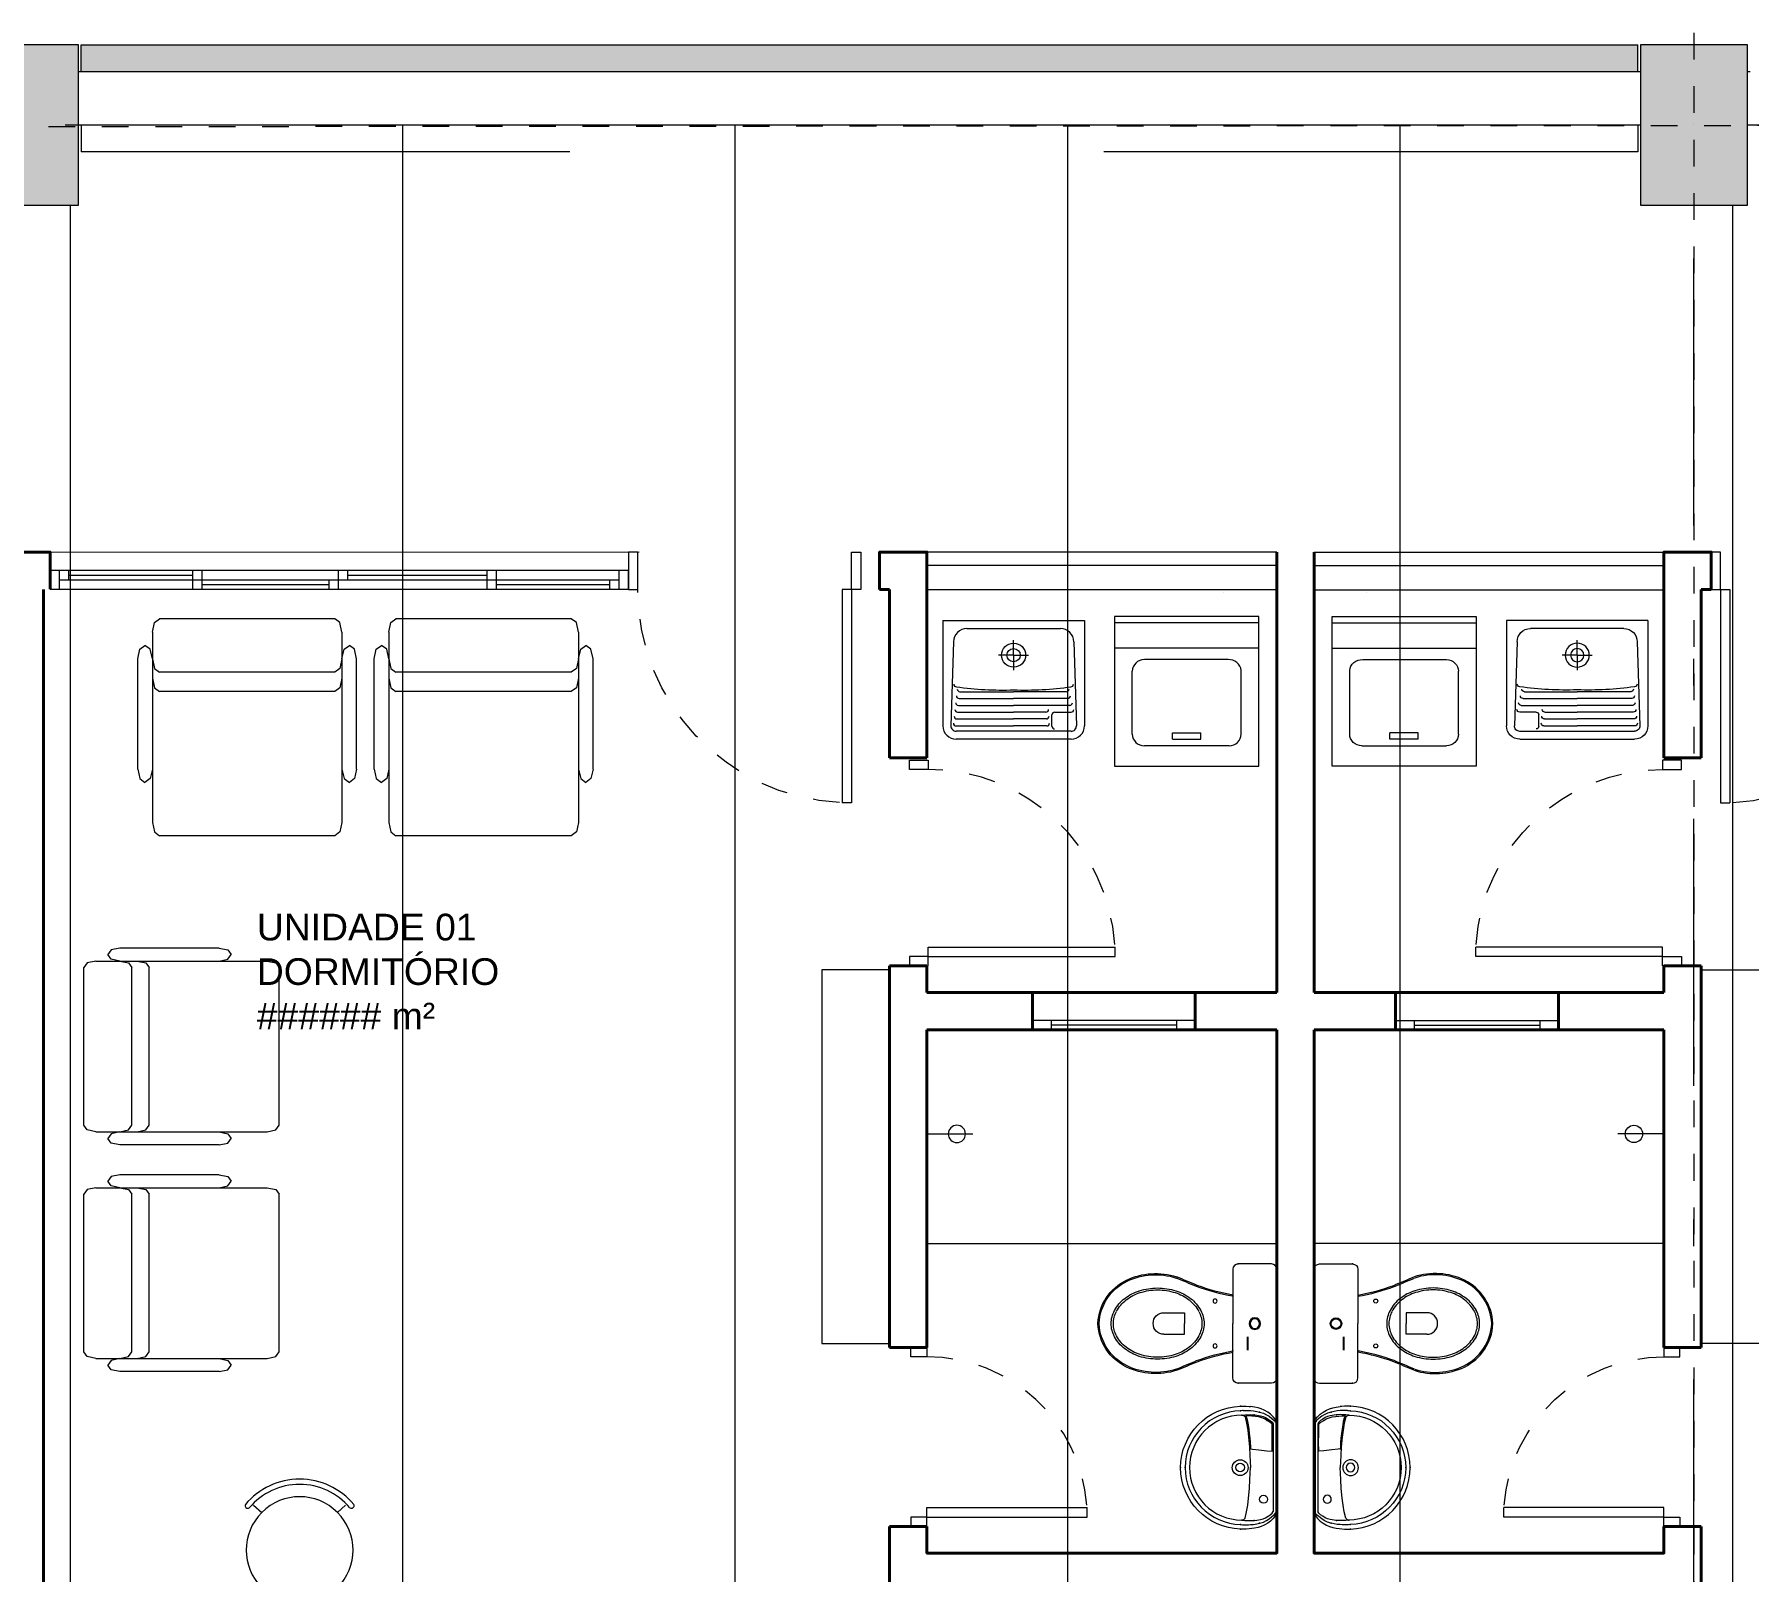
# Model space of a CAD drawing. Header units: millimetres. Extents: x 173 to 410, y -14 to 183.
# Drawn here: x 253.22 to 259.64, y 134.76 to 140.52 of the extents above; entities that cross this region are included whole.
import ezdxf

# ---------------------------------------------------------------- set-up
doc = ezdxf.new("R2010")
doc.units = ezdxf.units.MM
for name, pattern in [('DASHDOT', [1, 0.5, -0.25, 0, -0.25]), ('DASHDOTX2', [2, 1, -0.5, 0, -0.5]), ('HIDDEN', [0.05, 0.025, -0.025]), ('XKITLINE00', [0]), ('XKITLINE02', [4, 2, -2])]:
    doc.linetypes.add(name, pattern=pattern)
doc.layers.get('0').update_dxf_attribs({"color": 4})
for name, color, linetype in [('ar-mobiliario', 7, 'Continuous'), ('ar-sanitarios-louças', 7, 'Continuous'), ('EIXO', 12, 'DASHDOTX2'), ('LAJE VISTA', 143, 'Continuous'), ('VIGA', 2, 'Continuous')]:
    doc.layers.add(name, color=color, linetype=linetype)
for name, color, linetype, lineweight in [('ARQ Alvenaria', 201, 'Continuous', 40), ('ARQ Anotações', 2, 'Continuous', 5), ('ARQ Caixilharia', 140, 'Continuous', 9), ('ARQ Eixos', 8, 'DASHDOT', 5), ('ARQ Equipamento', 4, 'Continuous', 18), ('ARQ Estrutura', 7, 'Continuous', 50), ('ARQ Hachuras', 8, 'Continuous', 5), ('ARQ Projeções', 144, 'HIDDEN', 5), ('ARQ Visto', 152, 'Continuous', 13)]:
    doc.layers.add(name, color=color, linetype=linetype, lineweight=lineweight)
doc.styles.get("Standard").update_dxf_attribs({"font": 'arial.ttf'})
doc.dimstyles.new('Executivo 1-50', dxfattribs={"dimtxt": 0.1, "dimasz": 0.035, "dimexe": 0, "dimexo": 0.0625, "dimgap": 0.03, "dimtad": 1, "dimzin": 0, "dimdsep": 46, "dimtxsty": 'Standard', "dimblk": 'DOT', "dimcen": 0.09, "dimclrd": 8, "dimclre": 8, "dimadec": 0, "dimazin": 0, "dimtfac": 1, "dimtix": 1, "dimtmove": 2, "dimatfit": 3, "dimldrblk": 'DOT', "dimfxl": 0.18, "dimfxlon": 1, "dimtolj": 1, "dimtzin": 0, "dimarcsym": 0})

# ---------------------------------------------------------------- blocks, each defined once
blk = doc.blocks.new('_DOT')
at = {"color": 0, "linetype": 'ByBlock', "lineweight": -2}
blk.add_line((-0.5, 0), (-1, 0), dxfattribs=at)
at = {"color": 0, "linetype": 'ByBlock', "const_width": 0.5}
blk.add_lwpolyline([(-0.25, 0, 1), (0.25, 0, 1)], format="xyb", close=True, dxfattribs=at)
blk = doc.blocks.new('*D36')
at = {"layer": 'ARQ Anotações', "color": 8, "lineweight": -2, "transparency": 16777216}
for p, q in [((253.1837, 141.3226), (253.1837, 141.5026)), ((259.3987, 141.5026), (253.2187, 141.5026)), ((259.4337, 141.3226), (259.4337, 141.5026))]:
    blk.add_line(p, q, dxfattribs=at)
at = {"layer": 'Defpoints', "color": 0, "transparency": 16777216}
for p in [(253.1837, 141.5026), (253.1837, 140.4847), (259.4337, 140.4847)]:
    blk.add_point(p, dxfattribs=at)
at = {"layer": 'ARQ Anotações', "color": 8, "lineweight": -2, "transparency": 16777216, "xscale": 0.035, "yscale": 0.035, "zscale": 0.035, "rotation": 180}
blk.add_blockref('_DOT', (253.1837, 141.5026), dxfattribs=at)
at = {"layer": 'ARQ Anotações', "color": 8, "lineweight": -2, "transparency": 16777216, "xscale": 0.035, "yscale": 0.035, "zscale": 0.035}
blk.add_blockref('_DOT', (259.4337, 141.5026), dxfattribs=at)
at = {"layer": 'ARQ Anotações', "color": 0, "transparency": 16777216, "insert": (256.3087, 141.5836), "char_height": 0.1, "attachment_point": 5}
blk.add_mtext('\\A1;6.25', dxfattribs=at)
blk = doc.blocks.new('*D37')
at = {"layer": 'ARQ Anotações', "color": 8, "lineweight": -2, "transparency": 16777216}
for p, q in [((259.4337, 141.3226), (259.4337, 141.5026)), ((265.6487, 141.5026), (259.4687, 141.5026)), ((265.6837, 141.3226), (265.6837, 141.5026))]:
    blk.add_line(p, q, dxfattribs=at)
at = {"layer": 'Defpoints', "color": 0, "transparency": 16777216}
for p in [(259.4337, 141.5026), (259.4337, 140.4847), (265.6837, 140.4847)]:
    blk.add_point(p, dxfattribs=at)
at = {"layer": 'ARQ Anotações', "color": 8, "lineweight": -2, "transparency": 16777216, "xscale": 0.035, "yscale": 0.035, "zscale": 0.035, "rotation": 180}
blk.add_blockref('_DOT', (259.4337, 141.5026), dxfattribs=at)
at = {"layer": 'ARQ Anotações', "color": 8, "lineweight": -2, "transparency": 16777216, "xscale": 0.035, "yscale": 0.035, "zscale": 0.035}
blk.add_blockref('_DOT', (265.6837, 141.5026), dxfattribs=at)
at = {"layer": 'ARQ Anotações', "color": 0, "transparency": 16777216, "insert": (262.5587, 141.5836), "char_height": 0.1, "attachment_point": 5}
blk.add_mtext('\\A1;6.25', dxfattribs=at)
blk = doc.blocks.new('*D42')
at = {"layer": 'ARQ Anotações', "color": 8, "lineweight": -2, "transparency": 16777216}
for p, q in [((234.4337, 142.3404), (234.4337, 142.5204)), ((290.6487, 142.5204), (234.4687, 142.5204)), ((290.6837, 142.3404), (290.6837, 142.5204))]:
    blk.add_line(p, q, dxfattribs=at)
at = {"layer": 'Defpoints', "color": 0, "transparency": 16777216}
for p in [(234.4337, 142.5204), (234.4337, 140.4847), (290.6837, 140.4847)]:
    blk.add_point(p, dxfattribs=at)
at = {"layer": 'ARQ Anotações', "color": 8, "lineweight": -2, "transparency": 16777216, "xscale": 0.035, "yscale": 0.035, "zscale": 0.035, "rotation": 180}
blk.add_blockref('_DOT', (234.4337, 142.5204), dxfattribs=at)
at = {"layer": 'ARQ Anotações', "color": 8, "lineweight": -2, "transparency": 16777216, "xscale": 0.035, "yscale": 0.035, "zscale": 0.035}
blk.add_blockref('_DOT', (290.6837, 142.5204), dxfattribs=at)
at = {"layer": 'ARQ Anotações', "color": 0, "transparency": 16777216, "insert": (262.5587, 142.6015), "char_height": 0.1, "attachment_point": 5}
blk.add_mtext('\\A1;56.25', dxfattribs=at)
blk = doc.blocks.new('CP929_2')
at = {"layer": 'ARQ Equipamento', "lineweight": 13}
for p, q in [((-0.2223, -0.0272), (-0.2237, -0.035)), ((-0.2237, -0.035), (-0.2237, -0.1589)), ((-0.218, -0.0207), (-0.2223, -0.0272)), ((-0.2115, -0.0164), (-0.218, -0.0207)), ((-0.2037, -0.015), (-0.2115, -0.0164)), ((-0.2037, -0.015), (0.2037, -0.015)), ((0.2037, -0.015), (0.2115, -0.0164)), ((0.2115, -0.0164), (0.2173, -0.0207)), ((0.2173, -0.0207), (0.2216, -0.0272)), ((0.2216, -0.0272), (0.223, -0.035)), ((0.223, -0.035), (0.223, -0.1589)), ((-0.2237, -0.1589), (-0.2223, -0.1668)), ((-0.2223, -0.1668), (-0.218, -0.1732)), ((-0.218, -0.1732), (-0.2115, -0.1775)), ((-0.2115, -0.1775), (-0.2037, -0.1789)), ((-0.2037, -0.1789), (-0.0004, -0.1789)), ((-0.1027, -0.1796), (-0.1025, -0.1789)), ((0.2037, -0.1789), (-0.0004, -0.1789)), ((0.102, -0.1796), (0.1018, -0.1789)), ((0.2115, -0.1775), (0.2037, -0.1789)), ((0.2173, -0.1732), (0.2115, -0.1775)), ((0.2216, -0.1668), (0.2173, -0.1732)), ((0.223, -0.1589), (0.2216, -0.1668)), ((-0.0404, -0.4373), (-0.0404, -0.36)), ((-0.0404, -0.36), (0.0004, -0.36)), ((0.0404, -0.36), (-0.0004, -0.36)), ((0.0404, -0.4373), (0.0404, -0.36))]:
    blk.add_line(p, q, dxfattribs=at)
for centre, radius in [((-0.0004, -0.097), 0.0216), ((-0.0004, -0.097), 0.018), ((-0.0841, -0.2459), 0.00752), ((0.0841, -0.2459), 0.00752)]:
    blk.add_circle(centre, radius, dxfattribs=at)
for centre, radius, start, end in [((-0.8588, -0.0485), 0.7626, 339.69088, 350.16298), ((-0.8588, -0.0485), 0.7673, 339.69088, 350.16298), ((0.858, -0.0485), 0.7673, 189.83702, 200.30912), ((0.858, -0.0485), 0.7626, 189.83702, 200.30912), ((-26.813, 10.7236), 28.863, 337.3538, 337.51832), ((-25.3749, 10.1249), 27.3099, 337.35144, 337.52574), ((0.018, -0.4244), 0.142, 118.37615, 142.51776), ((0.0176, -0.4251), 0.1345, 118.37615, 142.51776), ((-0.0004, -0.3904), 0.1034, 90, 118.37615), ((-0.0004, -0.3918), 0.0966, 90, 118.37615), ((-0.0004, -0.3904), 0.1034, 61.62385, 90), ((-0.0004, -0.3918), 0.0966, 61.62385, 90), ((-0.0184, -0.4251), 0.1345, 37.48224, 61.62385), ((-0.0187, -0.4244), 0.142, 37.48224, 61.62385), ((25.3742, 10.1249), 27.3099, 202.47426, 202.64856), ((26.8123, 10.7236), 28.863, 202.48168, 202.6462), ((0.0469, -0.4465), 0.1784, 142.51776, 162.37842), ((0.0459, -0.4468), 0.1702, 142.51776, 162.37842), ((-0.0466, -0.4468), 0.1702, 17.62158, 37.48224), ((-0.0476, -0.4465), 0.1784, 17.62158, 37.48224), ((0.0671, -0.4681), 0.2549, 162.09039, 205.44583), ((0.0634, -0.4684), 0.2467, 161.86702, 205.76246), ((0.0924, -0.461), 0.2261, 162.37842, 180), ((0.0905, -0.461), 0.2169, 162.37842, 180), ((0, -0.4373), 0.0404, 180, 0), ((-0.0912, -0.461), 0.2169, 360, 17.62158), ((-0.0931, -0.461), 0.2261, 0, 17.62158), ((-0.0641, -0.4684), 0.2467, 334.23754, 18.13298), ((-0.0678, -0.4681), 0.2549, 334.55417, 17.90961), ((0.0924, -0.461), 0.2261, 180, 197.62158), ((0.0905, -0.461), 0.2169, 180, 197.62158), ((-0.0912, -0.461), 0.2169, 342.37842, 0), ((-0.0931, -0.461), 0.2261, 342.37842, 360), ((0.0079, -0.4951), 0.1898, 205.76246, 267.20811), ((0.0079, -0.4951), 0.1851, 205.76246, 267.20811), ((0.0469, -0.4754), 0.1784, 197.62158, 217.48224), ((0.0459, -0.4751), 0.1702, 197.62158, 217.48224), ((-0.0087, -0.4951), 0.1851, 272.79189, 334.23754), ((-0.0087, -0.4951), 0.1898, 272.79189, 334.23754), ((-0.0466, -0.4751), 0.1702, 322.51776, 342.37842), ((-0.0476, -0.4754), 0.1784, 322.51776, 342.37842), ((0.018, -0.4976), 0.142, 217.48224, 241.62385), ((0.0176, -0.4968), 0.1345, 217.48224, 241.62385), ((-0.0004, -0.5315), 0.1034, 241.62385, 270), ((-0.0004, -0.5301), 0.0966, 241.62385, 270), ((-0.0004, -0.5301), 0.0966, 270, 298.37615), ((-0.0004, -0.5315), 0.1034, 270, 298.37615), ((-0.0184, -0.4968), 0.1345, 298.37615, 322.51776), ((-0.0187, -0.4976), 0.142, 298.37615, 322.51776)]:
    blk.add_arc(centre, radius, start, end, dxfattribs=at)
for p in [(-0.2037, -0.015), (0.2037, -0.015), (-0.2237, -0.1589), (-0.1027, -0.1796), (0.102, -0.1796), (0.223, -0.1589)]:
    blk.add_point(p, dxfattribs=at)
blk = doc.blocks.new('L915')
at = {"layer": 'ARQ Equipamento', "lineweight": 13}
for p, q in [((-0.1723, 0), (-0.181, -0.0056)), ((-0.1723, 0), (0.1723, 0)), ((0.1723, 0), (0.181, -0.0056)), ((-0.2203, -0.0577), (-0.2239, -0.0699)), ((-0.2155, -0.0464), (-0.2203, -0.0577)), ((-0.2079, -0.0338), (-0.2155, -0.0464)), ((-0.2107, -0.0749), (-0.2081, -0.064)), ((-0.2081, -0.064), (-0.2039, -0.0501)), ((-0.2004, -0.0231), (-0.2079, -0.0338)), ((-0.2039, -0.0501), (-0.1978, -0.0382)), ((-0.1905, -0.0128), (-0.2004, -0.0231)), ((-0.1978, -0.0382), (-0.1922, -0.0287)), ((-0.1966, -0.0746), (-0.1943, -0.0606)), ((-0.1943, -0.0606), (-0.1914, -0.0502)), ((-0.1922, -0.0287), (-0.1846, -0.0182)), ((-0.1914, -0.0502), (-0.1875, -0.042)), ((-0.181, -0.0056), (-0.1905, -0.0128)), ((-0.1869, -0.0562), (-0.1901, -0.0675)), ((-0.1875, -0.042), (-0.1819, -0.0323)), ((-0.1822, -0.0458), (-0.1869, -0.0562)), ((-0.1846, -0.0182), (-0.1767, -0.0094)), ((-0.1766, -0.0361), (-0.1822, -0.0458)), ((-0.1819, -0.0323), (-0.1766, -0.0245)), ((-0.1767, -0.0094), (-0.1694, -0.0038)), ((-0.1766, -0.0245), (-0.1706, -0.0173)), ((-0.1703, -0.0257), (-0.1766, -0.0361)), ((-0.1706, -0.0173), (-0.164, -0.0134)), ((-0.1627, -0.0176), (-0.1703, -0.0257)), ((-0.1694, -0.0038), (0.1694, -0.0038)), ((-0.164, -0.0134), (0.164, -0.0134)), ((-0.1266, -0.0172), (-0.1627, -0.0176)), ((-0.0955, -0.0169), (-0.1266, -0.0172)), ((-0.0613, -0.0172), (-0.0955, -0.0169)), ((-0.0663, -0.0668), (-0.0635, -0.0367)), ((-0.0635, -0.0367), (-0.0613, -0.0172)), ((0.1706, -0.0173), (0.164, -0.0134)), ((0.1767, -0.0094), (0.1694, -0.0038)), ((0.1766, -0.0245), (0.1706, -0.0173)), ((0.1819, -0.0323), (0.1766, -0.0245)), ((0.1836, -0.018), (0.1767, -0.0094)), ((0.181, -0.0056), (0.1905, -0.0128)), ((0.1875, -0.042), (0.1819, -0.0323)), ((0.1922, -0.0287), (0.1836, -0.018)), ((0.1914, -0.0502), (0.1875, -0.042)), ((0.1905, -0.0128), (0.2004, -0.0231)), ((0.1943, -0.0606), (0.1914, -0.0502)), ((0.1978, -0.0382), (0.1922, -0.0287)), ((0.1966, -0.0746), (0.1943, -0.0606)), ((0.2039, -0.0501), (0.1978, -0.0382)), ((0.2004, -0.0231), (0.2079, -0.0338)), ((0.2081, -0.064), (0.2039, -0.0501)), ((0.2079, -0.0338), (0.2155, -0.0464)), ((0.2107, -0.0749), (0.2081, -0.064)), ((0.2155, -0.0464), (0.2203, -0.0577)), ((0.2203, -0.0577), (0.2239, -0.0699)), ((-0.23, -0.1144), (-0.2294, -0.1036)), ((-0.23, -0.1252), (-0.23, -0.1144)), ((-0.23, -0.136), (-0.23, -0.1252)), ((-0.2294, -0.1036), (-0.2287, -0.0979)), ((-0.2266, -0.0827), (-0.2287, -0.0979)), ((-0.2239, -0.0699), (-0.2266, -0.0827)), ((-0.214, -0.1138), (-0.2139, -0.1052)), ((-0.2139, -0.1214), (-0.214, -0.1138)), ((-0.2139, -0.1052), (-0.2135, -0.0978)), ((-0.2138, -0.1252), (-0.2139, -0.1214)), ((-0.2138, -0.1252), (-0.2138, -0.1282)), ((-0.2138, -0.1282), (-0.2132, -0.1354)), ((-0.2135, -0.0978), (-0.213, -0.0869)), ((-0.213, -0.0869), (-0.2107, -0.0749)), ((-0.1985, -0.0974), (-0.1982, -0.0915)), ((-0.1982, -0.1024), (-0.1985, -0.0974)), ((-0.1982, -0.0915), (-0.1979, -0.0843)), ((-0.1982, -0.1078), (-0.1982, -0.1024)), ((-0.1982, -0.1132), (-0.1982, -0.1078)), ((-0.1976, -0.1192), (-0.1982, -0.1132)), ((-0.1979, -0.0843), (-0.1966, -0.0746)), ((-0.197, -0.1246), (-0.1976, -0.1192)), ((-0.1964, -0.13), (-0.197, -0.1246)), ((-0.195, -0.1249), (-0.1964, -0.13)), ((-0.1933, -0.122), (-0.195, -0.1249)), ((-0.1932, -0.0926), (-0.1941, -0.1051)), ((-0.1941, -0.1051), (-0.1935, -0.1161)), ((-0.1935, -0.1161), (-0.1844, -0.1123)), ((-0.1897, -0.1184), (-0.1933, -0.122)), ((-0.192, -0.08), (-0.1932, -0.0926)), ((-0.1901, -0.0675), (-0.192, -0.08)), ((-0.1897, -0.1184), (-0.166, -0.113)), ((-0.1844, -0.1123), (-0.1734, -0.1092)), ((-0.1734, -0.1092), (-0.1609, -0.1073)), ((-0.166, -0.113), (-0.1407, -0.1087)), ((-0.1609, -0.1073), (-0.1445, -0.1048)), ((-0.1445, -0.1048), (-0.1282, -0.1026)), ((-0.1407, -0.1087), (-0.1142, -0.1053)), ((-0.1282, -0.1026), (-0.11, -0.1007)), ((-0.1142, -0.1053), (-0.0784, -0.1016)), ((-0.11, -0.1007), (-0.0946, -0.0992)), ((-0.0946, -0.0992), (-0.0779, -0.0985)), ((-0.0784, -0.1016), (-0.045, -0.1003)), ((-0.0779, -0.0985), (-0.071, -0.0976)), ((-0.071, -0.0976), (-0.0688, -0.0904)), ((-0.0688, -0.0904), (-0.0663, -0.0668)), ((-0.045, -0.1003), (0, -0.0979)), ((0.045, -0.1003), (0, -0.0979)), ((0.0784, -0.1016), (0.045, -0.1003)), ((0.1142, -0.1053), (0.0784, -0.1016)), ((0.1407, -0.1087), (0.1142, -0.1053)), ((0.166, -0.113), (0.1407, -0.1087)), ((0.1897, -0.1184), (0.166, -0.113)), ((0.1897, -0.1184), (0.1933, -0.122)), ((0.1933, -0.122), (0.195, -0.1249)), ((0.195, -0.1249), (0.1964, -0.13)), ((0.1964, -0.13), (0.197, -0.1246)), ((0.1979, -0.0843), (0.1966, -0.0746)), ((0.197, -0.1246), (0.1976, -0.1192)), ((0.1976, -0.1192), (0.1982, -0.1132)), ((0.1982, -0.0915), (0.1979, -0.0843)), ((0.1985, -0.0974), (0.1982, -0.0915)), ((0.1982, -0.1024), (0.1985, -0.0974)), ((0.1982, -0.1078), (0.1982, -0.1024)), ((0.1982, -0.1132), (0.1982, -0.1078)), ((0.213, -0.0869), (0.2107, -0.0749)), ((0.2135, -0.0978), (0.213, -0.0869)), ((0.2132, -0.1354), (0.2138, -0.1282)), ((0.2139, -0.1052), (0.2135, -0.0978)), ((0.2138, -0.1252), (0.2139, -0.1214)), ((0.2138, -0.1282), (0.2138, -0.1252)), ((0.214, -0.1138), (0.2139, -0.1052)), ((0.2139, -0.1214), (0.214, -0.1138)), ((0.2239, -0.0699), (0.2266, -0.0827)), ((0.2266, -0.0827), (0.2282, -0.0934)), ((0.2282, -0.0934), (0.2294, -0.1036)), ((0.2294, -0.1036), (0.23, -0.1144)), ((0.23, -0.1144), (0.23, -0.1252)), ((0.23, -0.1252), (0.23, -0.136)), ((-0.2282, -0.1588), (-0.23, -0.136)), ((-0.224, -0.181), (-0.2282, -0.1588)), ((-0.218, -0.2027), (-0.224, -0.181)), ((-0.2132, -0.1354), (-0.2114, -0.157)), ((-0.2114, -0.157), (-0.2078, -0.1774)), ((-0.2078, -0.1774), (-0.2018, -0.1973)), ((0.2018, -0.1973), (0.2078, -0.1774)), ((0.2078, -0.1774), (0.2114, -0.157)), ((0.2114, -0.157), (0.2132, -0.1354)), ((0.224, -0.181), (0.218, -0.2027)), ((0.2282, -0.1588), (0.224, -0.181)), ((0.23, -0.136), (0.2282, -0.1588)), ((-0.2102, -0.2231), (-0.218, -0.2027)), ((-0.2, -0.2429), (-0.2102, -0.2231)), ((-0.2018, -0.1973), (-0.1946, -0.2165)), ((-0.1886, -0.2615), (-0.2, -0.2429)), ((-0.1946, -0.2165), (-0.1856, -0.2345)), ((-0.1856, -0.2345), (-0.1748, -0.2519)), ((-0.1748, -0.2519), (-0.1621, -0.2675)), ((0.1621, -0.2675), (0.1748, -0.2519)), ((0.1748, -0.2519), (0.1856, -0.2345)), ((0.1856, -0.2345), (0.1946, -0.2165)), ((0.2, -0.2429), (0.1886, -0.2615)), ((0.1946, -0.2165), (0.2018, -0.1973)), ((0.2102, -0.2231), (0.2, -0.2429)), ((0.218, -0.2027), (0.2102, -0.2231)), ((-0.1754, -0.2783), (-0.1886, -0.2615)), ((-0.1603, -0.2945), (-0.1754, -0.2783)), ((-0.1621, -0.2675), (-0.1483, -0.2825)), ((-0.1441, -0.309), (-0.1603, -0.2945)), ((-0.1483, -0.2825), (-0.1333, -0.2957)), ((-0.1267, -0.3216), (-0.1441, -0.309)), ((-0.1333, -0.2957), (-0.1171, -0.3078)), ((-0.1171, -0.3078), (-0.0997, -0.318)), ((-0.0997, -0.318), (-0.0817, -0.327)), ((0.0817, -0.327), (0.0997, -0.318)), ((0.0997, -0.318), (0.1171, -0.3078)), ((0.1171, -0.3078), (0.1333, -0.2957)), ((0.1441, -0.309), (0.1267, -0.3216)), ((0.1333, -0.2957), (0.1483, -0.2825)), ((0.1603, -0.2945), (0.1441, -0.309)), ((0.1483, -0.2825), (0.1621, -0.2675)), ((0.1754, -0.2783), (0.1603, -0.2945)), ((0.1886, -0.2615), (0.1754, -0.2783)), ((-0.1081, -0.333), (-0.1267, -0.3216)), ((-0.0883, -0.342), (-0.1081, -0.333)), ((-0.0673, -0.3498), (-0.0883, -0.342)), ((-0.0817, -0.327), (-0.0625, -0.3336)), ((-0.0456, -0.3552), (-0.0673, -0.3498)), ((-0.0625, -0.3336), (-0.042, -0.339)), ((-0.0234, -0.3588), (-0.0456, -0.3552)), ((-0.042, -0.339), (-0.0216, -0.342)), ((0, -0.36), (-0.0234, -0.3588)), ((-0.0216, -0.342), (0, -0.3432)), ((0, -0.3432), (0.0216, -0.342)), ((0.0228, -0.3588), (0, -0.36)), ((0.0216, -0.342), (0.042, -0.339)), ((0.0456, -0.3552), (0.0228, -0.3588)), ((0.042, -0.339), (0.0625, -0.3336)), ((0.0673, -0.3498), (0.0456, -0.3552)), ((0.0625, -0.3336), (0.0817, -0.327)), ((0.0877, -0.342), (0.0673, -0.3498)), ((0.1075, -0.333), (0.0877, -0.342)), ((0.1267, -0.3216), (0.1075, -0.333))]:
    blk.add_line(p, q, dxfattribs=at)
for centre, radius in [((0.1185, -0.0494), 0.0151), ((0, -0.1367), 0.0295), ((0, -0.1367), 0.0161)]:
    blk.add_circle(centre, radius, dxfattribs=at)
blk.add_arc((0, -0.13), 0.1964, 180, 360, dxfattribs=at)
for p in [(-0.2081, -0.064), (-0.1766, -0.0361), (0.2081, -0.064), (-0.1979, -0.0843), (-0.1844, -0.1123), (-0.071, -0.0976), (0.1979, -0.0843), (-0.23, -0.136), (-0.2132, -0.1354), (-0.1964, -0.13), (0.1964, -0.13), (0.2132, -0.1354), (0.23, -0.136), (0, -0.3432), (0, -0.36)]:
    blk.add_point(p, dxfattribs=at)
blk = doc.blocks.new('Folha 62')
at = {"lineweight": -2}
for p, q in [((0.3, 0.6), (0.265, 0.6)), ((0.265, 0), (0.265, 0.6)), ((0.3, 0), (0.3, 0.6)), ((-0.335, 0), (-0.3, 0)), ((-0.335, -0.06), (-0.335, 0)), ((-0.3, 0), (-0.3, -0.06)), ((0.3, 0), (0.265, 0)), ((0.335, 0), (0.3, 0)), ((0.3, 0), (0.3, -0.06)), ((0.335, -0.06), (0.335, 0)), ((-0.3, -0.06), (-0.335, -0.06)), ((0.3, -0.06), (0.335, -0.06))]:
    blk.add_line(p, q, dxfattribs=at)
at = {"layer": 'ARQ Projeções'}
blk.add_arc((0.3, 0), 0.6, 94.23692, 180, dxfattribs=at)
blk = doc.blocks.new('chuveiro')
at = {"linetype": 'ByBlock', "lineweight": -2}
blk.add_line((0, 0), (0, -172), dxfattribs=at)
blk.add_circle((0, -112.2), 32.4, dxfattribs=at)
blk = doc.blocks.new('PSR_Chair Round', base_point=(23.0058, 28.0131))
at = {"layer": 'ar-mobiliario', "color": 8, "linetype": 'Continuous', "lineweight": 13, "true_color": 0x747474}
for p, q in [((22.8334, 27.5448), (22.8641, 27.572)), ((23.1782, 27.5448), (23.1475, 27.572))]:
    blk.add_line(p, q, dxfattribs=at)
for centre, radius, start, end in [((23.0058, 27.328), 0.5451, 74.96428, 105.03572), ((23.0058, 27.7131), 0.2, 135, 45), ((22.8113, 27.5464), 0.00983, 52.40544, 207.84842), ((23.0058, 27.7131), 0.2658, 220.12698, 319.87303), ((23.0058, 27.7131), 0.2465, 220.12698, 319.87303), ((23.2003, 27.5464), 0.00983, 332.15158, 127.59456)]:
    blk.add_arc(centre, radius, start, end, dxfattribs=at)
blk = doc.blocks.new('Folha 82')
for p, q in [((0.4, 0.8), (0.365, 0.8)), ((0.365, 0), (0.365, 0.8)), ((0.4, 0), (0.4, 0.8)), ((-0.435, 0), (-0.4, 0)), ((-0.435, -0.14), (-0.435, 0)), ((-0.4, 0), (-0.4, -0.14)), ((0.4, 0), (0.365, 0)), ((0.435, 0), (0.4, 0)), ((0.4, 0), (0.4, -0.14)), ((0.435, -0.14), (0.435, 0)), ((-0.4, -0.14), (-0.435, -0.14)), ((0.4, -0.14), (0.435, -0.14))]:
    blk.add_line(p, q)
at = {"layer": 'ARQ Projeções'}
blk.add_arc((0.4, 0), 0.8, 93.18023, 180, dxfattribs=at)
blk = doc.blocks.new('PSR_Tanque 25L', base_point=(23.0058, 28.0131))
at = {"layer": 'ar-sanitarios-louças', "color": 8, "linetype": 'Continuous', "lineweight": 13, "true_color": 0x747474}
for p, q in [((22.871, 28.4079), (23.401, 28.4079)), ((22.871, 28.4079), (22.871, 28.0129)), ((22.961, 28.3779), (23.311, 28.3779)), ((23.1942, 28.4079), (23.2477, 28.4079)), ((23.401, 28.4079), (23.401, 28.0129)), ((22.911, 28.3279), (22.901, 28.0129)), ((23.1358, 28.2779), (23.1358, 28.3341)), ((23.361, 28.3279), (23.371, 28.0129)), ((23.1358, 28.2779), (23.0796, 28.2779)), ((23.1358, 28.2779), (23.192, 28.2779)), ((23.1358, 28.2779), (23.1358, 28.2217)), ((22.9351, 28.1409), (23.1358, 28.1409)), ((23.3334, 28.1409), (23.1358, 28.1409)), ((22.9261, 28.0644), (23.1358, 28.0644)), ((22.9289, 28.0899), (23.1358, 28.0899)), ((22.9316, 28.1154), (23.1358, 28.1154)), ((23.3385, 28.1154), (23.1358, 28.1154)), ((23.3458, 28.0899), (23.1358, 28.0899)), ((23.2568, 28.0644), (23.1358, 28.0644)), ((23.2895, 28.0644), (23.3513, 28.0644)), ((22.9206, 28.0134), (23.1358, 28.0134)), ((23.351, 27.9929), (22.921, 27.9929)), ((22.9234, 28.0389), (23.1358, 28.0389)), ((23.2585, 28.0389), (23.1358, 28.0389)), ((23.2602, 28.0134), (23.1358, 28.0134)), ((23.2795, 28.0115), (23.2795, 28.0544)), ((23.351, 27.9629), (22.921, 27.9629))]:
    blk.add_line(p, q, dxfattribs=at)
for radius in [0.0452, 0.025]:
    blk.add_circle((23.1358, 28.2779), radius, dxfattribs=at)
for centre, radius, start, end in [((22.961, 28.3279), 0.05, 90, 180.00001), ((23.311, 28.3279), 0.05, 0, 90), ((22.9218, 28.1692), 0.01, 180.00001, 270), ((22.9316, 28.1254), 0.01, 180.00001, 270), ((23.0945, 29.4021), 1.2549, 262.08706, 271.89098), ((22.9351, 28.1509), 0.01, 180.00001, 270), ((23.1774, 29.4021), 1.2549, 268.10902, 277.91294), ((23.3334, 28.1509), 0.01, 270, 0), ((23.3385, 28.1254), 0.01, 270, 0), ((23.3501, 28.1692), 0.01, 270, 0), ((22.9261, 28.0744), 0.01, 180.00001, 270), ((22.9289, 28.0999), 0.01, 180.00001, 270), ((23.2568, 28.0744), 0.01, 270, 0), ((23.2895, 28.0544), 0.01, 90, 180.00001), ((23.3458, 28.0999), 0.01, 270, 0), ((23.3513, 28.0744), 0.01, 270, 0), ((22.921, 28.0129), 0.05, 180.00001, 270), ((22.921, 28.0129), 0.02, 178.67178, 270), ((22.9206, 28.0229), 0.01, 180.00001, 270), ((22.9234, 28.0489), 0.01, 180.00001, 270), ((23.2585, 28.0489), 0.01, 270, 0), ((23.2602, 28.0229), 0.01, 270, 0), ((23.2895, 28.0115), 0.01, 180.00001, 270), ((23.351, 28.0129), 0.05, 270, 0), ((23.351, 28.0124), 0.02, 270, 1.32823)]:
    blk.add_arc(centre, radius, start, end, dxfattribs=at)
blk = doc.blocks.new('PSN_WasherDryer Vert', base_point=(23.0058, 28.0131))
at = {"layer": 'ar-mobiliario', "color": 8, "linetype": 'Continuous', "lineweight": 13, "true_color": 0x747474}
for p, q in [((23.6154, 28.6731), (23.0058, 28.6731)), ((23.0058, 28.6731), (23.0058, 28.0131)), ((23.6154, 28.0131), (23.6154, 28.6731)), ((23.1314, 28.5831), (23.4896, 28.5831)), ((23.0806, 28.5323), (23.0806, 28.2507)), ((23.3705, 28.5544), (23.2505, 28.5544)), ((23.2505, 28.5544), (23.2505, 28.5267)), ((23.3705, 28.5267), (23.2505, 28.5267)), ((23.3705, 28.5544), (23.3705, 28.5267)), ((23.5404, 28.5323), (23.5404, 28.2539)), ((23.1356, 28.2031), (23.4896, 28.2031)), ((23.0058, 28.1531), (23.6154, 28.1531)), ((23.0058, 28.0401), (23.6154, 28.0401)), ((23.0058, 28.0131), (23.6154, 28.0131))]:
    blk.add_line(p, q, dxfattribs=at)
for centre, radius, start, end in [((23.1314, 28.5323), 0.0508, 89.99997, 180.00003), ((23.4896, 28.5323), 0.0508, 359.99997, 89.99997), ((23.1314, 28.2539), 0.0509, 183.57634, 274.76365), ((23.4896, 28.2539), 0.0508, 270.00004, 0)]:
    blk.add_arc(centre, radius, start, end, dxfattribs=at)
blk = doc.blocks.new('Folha 72')
at = {"color": 0, "linetype": 'ByBlock', "lineweight": -2}
for p, q in [((0.35, 0.7), (0.315, 0.7)), ((0.315, 0), (0.315, 0.7)), ((0.35, 0), (0.35, 0.7)), ((-0.385, 0), (-0.35, 0)), ((-0.385, -0.07), (-0.385, 0)), ((-0.35, 0), (-0.35, -0.07)), ((0.35, 0), (0.315, 0)), ((0.385, 0), (0.35, 0)), ((0.35, 0), (0.35, -0.07)), ((0.385, -0.07), (0.385, 0)), ((-0.35, -0.07), (-0.385, -0.07)), ((0.35, -0.07), (0.385, -0.07))]:
    blk.add_line(p, q, dxfattribs=at)
at = {"layer": 'ARQ Projeções'}
blk.add_arc((0.35, 0), 0.7, 93.6334, 180, dxfattribs=at)
blk = doc.blocks.new('Maxim Air_2')
for p, q in [((0.305, 0), (-0.305, 0)), ((-0.305, 0), (-0.305, -0.035)), ((-0.235, -0.035), (-0.235, 0)), ((0.235, -0.035), (0.235, 0)), ((0.305, -0.035), (0.305, 0)), ((-0.305, -0.035), (0.305, -0.035)), ((-0.235, -0.0175), (0.235, -0.0175))]:
    blk.add_line(p, q)
blk = doc.blocks.new('PSN_LoveSeat Basic', base_point=(23.0058, 28.0131))
at = {"layer": 'ar-mobiliario', "color": 8, "linetype": 'Continuous', "lineweight": 13, "true_color": 0x747474}
for p, q in [((23.0199, 28.8117), (23.0558, 28.8259)), ((23.0558, 28.8259), (24.2765, 28.8259)), ((24.3124, 28.8117), (24.2765, 28.8259)), ((23.0058, 28.7759), (23.0199, 28.8117)), ((23.0058, 28.0631), (23.0058, 28.7759)), ((24.3265, 28.7759), (24.3124, 28.8117)), ((24.3265, 28.0631), (24.3265, 28.7759)), ((22.9042, 28.5759), (22.9183, 28.6117)), ((22.9042, 28.5759), (22.9042, 28.1631)), ((22.9183, 28.6117), (22.9542, 28.6259)), ((22.99, 28.6117), (22.9542, 28.6259)), ((23.0058, 28.5759), (22.99, 28.6117)), ((24.3265, 28.5759), (24.3407, 28.6117)), ((24.3407, 28.6117), (24.3781, 28.6259)), ((24.414, 28.6117), (24.3781, 28.6259)), ((24.4281, 28.5759), (24.414, 28.6117)), ((24.4281, 28.5759), (24.4281, 28.1631)), ((23.0058, 28.2354), (23.0199, 28.2713)), ((23.0199, 28.2713), (23.0558, 28.2854)), ((23.0558, 28.2854), (24.2765, 28.2854)), ((24.3124, 28.2713), (24.2765, 28.2854)), ((24.3265, 28.2354), (24.3124, 28.2713)), ((23.0058, 28.1631), (23.0199, 28.1989)), ((23.0199, 28.1989), (23.0558, 28.2131)), ((23.0558, 28.2131), (24.2765, 28.2131)), ((24.3124, 28.1989), (24.2765, 28.2131)), ((24.3265, 28.1631), (24.3124, 28.1989)), ((22.9042, 28.1631), (22.9183, 28.1272)), ((22.9183, 28.1272), (22.9542, 28.1131)), ((22.99, 28.1272), (22.9542, 28.1131)), ((23.0058, 28.1631), (22.99, 28.1272)), ((24.3265, 28.1631), (24.3407, 28.1272)), ((24.3407, 28.1272), (24.3781, 28.1131)), ((24.414, 28.1272), (24.3781, 28.1131)), ((24.4281, 28.1631), (24.414, 28.1272)), ((23.0058, 28.0631), (23.0199, 28.0272)), ((24.3265, 28.0631), (24.3124, 28.0272)), ((23.0199, 28.0272), (23.0558, 28.0131)), ((23.0558, 28.0131), (24.2765, 28.0131)), ((24.3124, 28.0272), (24.2765, 28.0131))]:
    blk.add_line(p, q, dxfattribs=at)
blk = doc.blocks.new('SLAB_18', base_point=(-7.5549, -6.2599))
at = {"layer": 'ar-mobiliario', "color": 8, "linetype": 'Continuous', "lineweight": 13, "true_color": 0x747474, "flags": 128}
blk.add_lwpolyline([(-7.5549, -6.2599), (-7.3016, -6.2599), (-7.3016, -4.8598), (-7.5549, -4.8598)], close=True, dxfattribs=at)

msp = doc.modelspace()

# ---------------------------------------------------------------- hatches: boundary and pattern name
at = {"layer": 'ARQ Estrutura'}
for points in [[(252.9837, 140.4847), (253.3837, 140.4847), (253.3837, 139.8847), (252.9837, 139.8847)], [(259.2337, 140.4847), (259.6337, 140.4847), (259.6337, 139.8847), (259.2337, 139.8847)]]:
    msp.add_hatch(color=256, dxfattribs=at).paths.add_polyline_path(points, flags=17)
at = {"layer": 'ARQ Hachuras'}
msp.add_hatch(color=256, dxfattribs=at).paths.add_polyline_path([(253.3937, 140.4847), (259.2237, 140.4847), (259.2237, 140.3847), (253.3937, 140.3847)], flags=17)

# ---------------------------------------------------------------- linework, layer by layer
at = {"lineweight": 13}
for p, q in [((254.3584, 138.5151), (253.2777, 138.5151)), ((253.2777, 138.5151), (253.2777, 138.4451)), ((253.3127, 138.4451), (253.3127, 138.5151)), ((253.3127, 138.4801), (254.3584, 138.4801)), ((253.3477, 138.4801), (253.3477, 138.5151)), ((253.3477, 138.4976), (253.8128, 138.4976)), ((253.8128, 138.4451), (253.8128, 138.5151)), ((253.8478, 138.4451), (253.8478, 138.5151)), ((254.3234, 138.4451), (254.3234, 138.4801)), ((255.4438, 138.5151), (254.3479, 138.5151)), ((254.3584, 138.4451), (254.3584, 138.5151)), ((254.3584, 138.4451), (254.3584, 138.5151)), ((254.3584, 138.4801), (255.4088, 138.4801)), ((254.3934, 138.4801), (254.3934, 138.5151)), ((254.3934, 138.4976), (254.9151, 138.4976)), ((254.9151, 138.4451), (254.9151, 138.5151)), ((254.9501, 138.4451), (254.9501, 138.5151)), ((255.3738, 138.4451), (255.3738, 138.4801)), ((255.4088, 138.4451), (255.4088, 138.5151)), ((255.4438, 138.4451), (255.4438, 138.5151)), ((253.2777, 138.4451), (254.3584, 138.4451)), ((253.8478, 138.4626), (254.3234, 138.4626)), ((254.3479, 138.4451), (255.4438, 138.4451)), ((254.9501, 138.4626), (255.3738, 138.4626))]:
    msp.add_line(p, q, dxfattribs=at)
for p, q in [((257.6731, 138.4347), (257.6731, 138.4347)), ((258.2092, 138.4347), (258.2092, 138.4347)), ((256.9379, 136.9347), (256.9379, 136.9347)), ((258.9445, 136.9347), (258.9445, 136.9347)), ((257.7612, 135.6447), (257.7612, 135.5947)), ((258.1212, 135.6447), (258.1212, 135.5947))]:
    msp.add_line(p, q)
at = {"layer": 'ARQ Alvenaria'}
for p, q in [((253.2537, 138.4447), (253.2537, 133.5696)), ((256.4212, 137.8138), (256.4212, 138.4447)), ((257.4231, 138.4447), (257.4231, 138.4447)), ((258.4593, 138.4447), (258.4593, 138.4447)), ((259.4612, 137.8138), (259.4612, 138.4447)), ((256.5612, 137.8138), (256.4212, 137.8138)), ((259.3212, 137.8138), (259.4612, 137.8138)), ((256.4212, 137.0347), (256.5612, 137.0347)), ((256.4212, 135.6047), (256.4212, 137.0347)), ((259.4612, 137.0347), (259.3212, 137.0347)), ((259.4612, 135.6047), (259.4612, 137.0347)), ((256.5612, 136.9347), (257.8712, 136.9347)), ((256.9562, 136.7947), (256.9562, 136.9347)), ((257.5662, 136.7947), (257.5662, 136.9347)), ((259.3212, 136.9347), (258.0112, 136.9347)), ((258.3162, 136.7947), (258.3162, 136.9347)), ((258.9262, 136.7947), (258.9262, 136.9347)), ((256.5612, 136.7947), (257.8712, 136.7947)), ((259.3212, 136.7947), (258.0112, 136.7947)), ((256.5612, 135.6047), (256.4212, 135.6047)), ((259.3212, 135.6047), (259.4612, 135.6047)), ((256.4212, 134.9347), (256.4212, 134.6947)), ((256.5612, 134.9347), (256.4212, 134.9347)), ((259.3212, 134.9347), (259.4612, 134.9347)), ((259.4612, 134.9347), (259.4612, 134.6947))]:
    msp.add_line(p, q, dxfattribs=at)
for points in [[(253.2777, 138.4451), (253.2777, 138.5847), (253.1137, 138.5847)], [(256.5612, 137.8138), (256.5612, 138.5847), (256.3838, 138.5847), (256.3838, 138.4447)], [(257.8712, 138.5847), (257.8712, 136.9347)], [(258.0112, 138.5847), (258.0112, 136.9347)], [(259.3212, 137.8138), (259.3212, 138.5847), (259.4986, 138.5847), (259.4986, 138.4447)], [(256.3838, 138.4447), (256.4212, 138.4447)], [(259.4986, 138.4447), (259.4612, 138.4447)], [(256.5612, 136.9347), (256.5612, 137.0347)], [(259.3212, 136.9347), (259.3212, 137.0347)], [(257.8712, 136.7947), (257.8712, 134.8347), (256.5612, 134.8347), (256.5612, 134.9347)], [(256.5612, 135.6047), (256.5612, 136.7947)], [(257.8712, 136.7947), (257.8712, 134.8347)], [(258.0112, 136.7947), (258.0112, 134.8347)], [(258.0112, 136.7947), (258.0112, 134.8347), (259.3212, 134.8347), (259.3212, 134.9347)], [(259.3212, 135.6047), (259.3212, 136.7947)]]:
    msp.add_lwpolyline(points, dxfattribs=at)
at = {"layer": 'ARQ Caixilharia'}
for p, q in [((257.8712, 138.5847), (256.5612, 138.5847)), ((258.0112, 138.5847), (259.3212, 138.5847)), ((257.8712, 138.5347), (256.5612, 138.5347)), ((258.0112, 138.5347), (259.3212, 138.5347)), ((257.5662, 136.9347), (256.9562, 136.9347)), ((258.3162, 136.9347), (258.9262, 136.9347))]:
    msp.add_line(p, q, dxfattribs=at)
at = {"layer": 'ARQ Eixos', "linetype": 'DASHDOT', "ltscale": 0.1}
for p, q in [((259.4337, 145.1297), (259.4337, 121.9738)), ((231.872, 140.164), (261.4285, 140.1847))]:
    msp.add_line(p, q, dxfattribs=at)
at = {"layer": 'ARQ Estrutura', "lineweight": 0}
for p, q in [((253.3837, 140.4847), (252.9837, 140.4847)), ((253.3837, 139.8847), (253.3837, 140.4847)), ((259.2337, 140.4847), (259.2337, 139.8847)), ((259.6337, 140.4847), (259.2337, 140.4847)), ((259.6337, 139.8847), (259.6337, 140.4847)), ((253.3837, 140.3847), (253.3937, 140.3847)), ((259.2237, 140.3847), (259.2337, 140.3847)), ((259.6337, 140.3847), (259.6437, 140.3847)), ((252.9837, 139.8847), (253.3837, 139.8847)), ((259.2337, 139.8847), (259.6337, 139.8847))]:
    msp.add_line(p, q, dxfattribs=at)
at = {"layer": 'ARQ Visto'}
for p, q in [((253.2777, 138.5847), (255.4835, 138.5851)), ((257.8712, 138.4432), (256.5612, 138.4432)), ((258.0112, 138.4432), (259.3212, 138.4432))]:
    msp.add_line(p, q, dxfattribs=at)
for points in [[(256.5612, 135.9947), (257.8712, 135.9947)], [(259.3212, 135.9947), (258.0112, 135.9947)]]:
    msp.add_lwpolyline(points, dxfattribs=at)
at = {"layer": 'EIXO', "lineweight": 0}
for p, q in [((234.4337, 140.1847), (290.6837, 140.1847)), ((259.4337, 130.2847), (259.4337, 140.1847))]:
    msp.add_line(p, q, dxfattribs=at)
at = {"layer": 'LAJE VISTA', "linetype": 'XKITLINE00', "lineweight": 0}
for p, q in [((253.3837, 140.1847), (254.5987, 140.1847)), ((254.5987, 130.2847), (254.5987, 140.1847)), ((254.5987, 130.2847), (254.5987, 140.1847)), ((254.5987, 140.1847), (255.8437, 140.1847)), ((255.8437, 130.2847), (255.8437, 140.1847)), ((255.8437, 140.1847), (257.0887, 140.1847)), ((255.8437, 130.2847), (255.8437, 140.1847)), ((257.0887, 130.2847), (257.0887, 140.1847)), ((257.0887, 130.2847), (257.0887, 140.1847)), ((257.0887, 140.1847), (258.3337, 140.1847)), ((258.3337, 130.2847), (258.3337, 140.1847)), ((258.3337, 130.2847), (258.3337, 140.1847)), ((258.3337, 140.1847), (259.2337, 140.1847)), ((259.6337, 140.1847), (260.8237, 140.1847)), ((253.3537, 130.5847), (253.3537, 139.8847)), ((253.3537, 130.5847), (253.3537, 139.8847)), ((259.5787, 130.5847), (259.5787, 139.8847)), ((259.5787, 130.5847), (259.5787, 139.8847))]:
    msp.add_line(p, q, dxfattribs=at)
at = {"layer": 'VIGA', "color": 4, "linetype": 'XKITLINE00', "lineweight": 0}
for p, q in [((253.3937, 140.3847), (253.3937, 140.4847)), ((253.3937, 140.4847), (259.2237, 140.4847)), ((259.2237, 140.3847), (259.2237, 140.4847)), ((253.3937, 140.3847), (259.2237, 140.3847))]:
    msp.add_line(p, q, dxfattribs=at)
at = {"layer": 'VIGA', "color": 1, "linetype": 'XKITLINE02', "lineweight": 0}
for p, q in [((253.3937, 140.3847), (259.2237, 140.3847)), ((253.3937, 140.1847), (253.3937, 140.0847)), ((259.2237, 140.1847), (259.2237, 140.0847)), ((259.2237, 140.0847), (253.3937, 140.0847))]:
    msp.add_line(p, q, dxfattribs=at)

# ---------------------------------------------------------------- block references
at = {"layer": 'ar-mobiliario', "color": 8, "linetype": 'Continuous', "lineweight": 13, "true_color": 0x747474}
for name, p, xscale, yscale, rotation in [('PSN_LoveSeat Basic', (254.3709, 138.3347), 0.5377073775714881, 1.000022234245399, 179.9989906931513), ('PSN_LoveSeat Basic', (255.2563, 138.3347), 0.5377073775714882, 1.000022234245399, 179.9989906931513), ('PSN_WasherDryer Vert', (257.8041, 138.3429), 0.8858267607056385, 0.8484848484848486, 179.9990093068486), ('PSN_WasherDryer Vert', (258.0783, 138.3429), -0.8858267607056385, 0.8484848484848486, 180.0009906931514)]:
    msp.add_blockref(name, p, dxfattribs=dict(at, xscale=xscale, yscale=yscale, rotation=rotation))
at = {"layer": 'ar-mobiliario', "color": 8, "linetype": 'Continuous', "lineweight": 13, "true_color": 0x747474, "xscale": -0.4839366398143379, "yscale": 0.9000200108208591, "zscale": 0.9, "rotation": 270.0010093068484}
for p in [(253.4041, 136.413), (253.4041, 135.5638)]:
    msp.add_blockref('PSN_LoveSeat Basic', p, dxfattribs=at)
at = {"layer": 'ar-mobiliario', "color": 8, "linetype": 'Continuous', "lineweight": 13, "true_color": 0x747474}
for name, p, rotation in [('SLAB_18', (256.4212, 137.0197), 180), ('PSR_Chair Round', (254.2123, 134.5456), 180.0009708751224)]:
    msp.add_blockref(name, p, dxfattribs=dict(at, rotation=rotation))
at = {"layer": 'ar-mobiliario', "color": 8, "linetype": 'Continuous', "lineweight": 13, "true_color": 0x747474, "xscale": -1, "rotation": 180}
msp.add_blockref('SLAB_18', (259.4612, 137.0197), dxfattribs=at)
at = {"layer": 'ar-sanitarios-louças', "color": 8, "linetype": 'Continuous', "lineweight": 13, "true_color": 0x747474, "rotation": 0.0001819207841822547}
msp.add_blockref('PSR_Tanque 25L', (256.7559, 137.9337), dxfattribs=at)
at = {"layer": 'ar-sanitarios-louças', "color": 8, "linetype": 'Continuous', "lineweight": 13, "true_color": 0x747474, "xscale": -1, "rotation": 359.9998180792157}
msp.add_blockref('PSR_Tanque 25L', (259.1265, 137.9337), dxfattribs=at)
at = {"layer": 'ARQ Caixilharia', "xscale": -1}
for name, p, rotation in [('Folha 82', (255.8788, 138.4447), 180), ('Folha 72', (259.3164, 137.4197), 90), ('Maxim Air_2', (258.6212, 136.7947), 180.000000808019), ('Folha 62', (259.3212, 135.2697), 90.00002017006793)]:
    msp.add_blockref(name, p, dxfattribs=dict(at, rotation=rotation))
at = {"layer": 'ARQ Caixilharia'}
for name, p, rotation in [('Folha 82', (259.9336, 138.4447), 180), ('Folha 72', (256.566, 137.4197), 270), ('Maxim Air_2', (257.2612, 136.7947), 179.999999191981), ('Folha 62', (256.5612, 135.2697), 269.9999798299321)]:
    msp.add_blockref(name, p, dxfattribs=dict(at, rotation=rotation))
at = {"layer": 'ARQ Equipamento', "yscale": 0.001, "zscale": 0.001}
for p, xscale, rotation in [((256.5612, 136.4047), -0.001, 90), ((259.3212, 136.4047), 0.001, 270)]:
    msp.add_blockref('chuveiro', p, dxfattribs=dict(at, xscale=xscale, rotation=rotation))
at = {"layer": 'ARQ Equipamento', "xscale": -1}
for name, p, rotation in [('CP929_2', (257.8862, 135.6947), 269.9999780290392), ('L915', (258.0112, 135.1547), 89.99995010849234)]:
    msp.add_blockref(name, p, dxfattribs=dict(at, rotation=rotation))
at = {"layer": 'ARQ Equipamento'}
for name, p, rotation in [('CP929_2', (257.9962, 135.6947), 90.00002197096083), ('L915', (257.8712, 135.1547), 270.0000498915076)]:
    msp.add_blockref(name, p, dxfattribs=dict(at, rotation=rotation))

# ---------------------------------------------------------------- texts
at = {"layer": 'ARQ Anotações', "insert": (254.506, 137.0131), "char_height": 0.1, "attachment_point": 5}
msp.add_mtext('\\pxql;UNIDADE 01\\PDORMITÓRIO\\P###### m²', dxfattribs=at)

# ---------------------------------------------------------------- dimensions: what is measured, and where the dimension line sits
at = {"layer": 'ARQ Anotações'}
for base, p1, p2, picture, middle in [((234.4337, 142.5204), (290.6837, 140.4847), (234.4337, 140.4847), '*D42', (262.5587, 142.6015)), ((253.1837, 141.5026), (259.4337, 140.4847), (253.1837, 140.4847), '*D36', (256.3087, 141.5836)), ((259.4337, 141.5026), (265.6837, 140.4847), (259.4337, 140.4847), '*D37', (262.5587, 141.5836))]:
    dim = msp.add_linear_dim(base=base, p1=p1, p2=p2, dimstyle='Executivo 1-50', dxfattribs=at)
    dim.commit()
    dim.dimension.update_dxf_attribs({"geometry": picture, "text_midpoint": middle})

doc.saveas('drawing.dxf')
